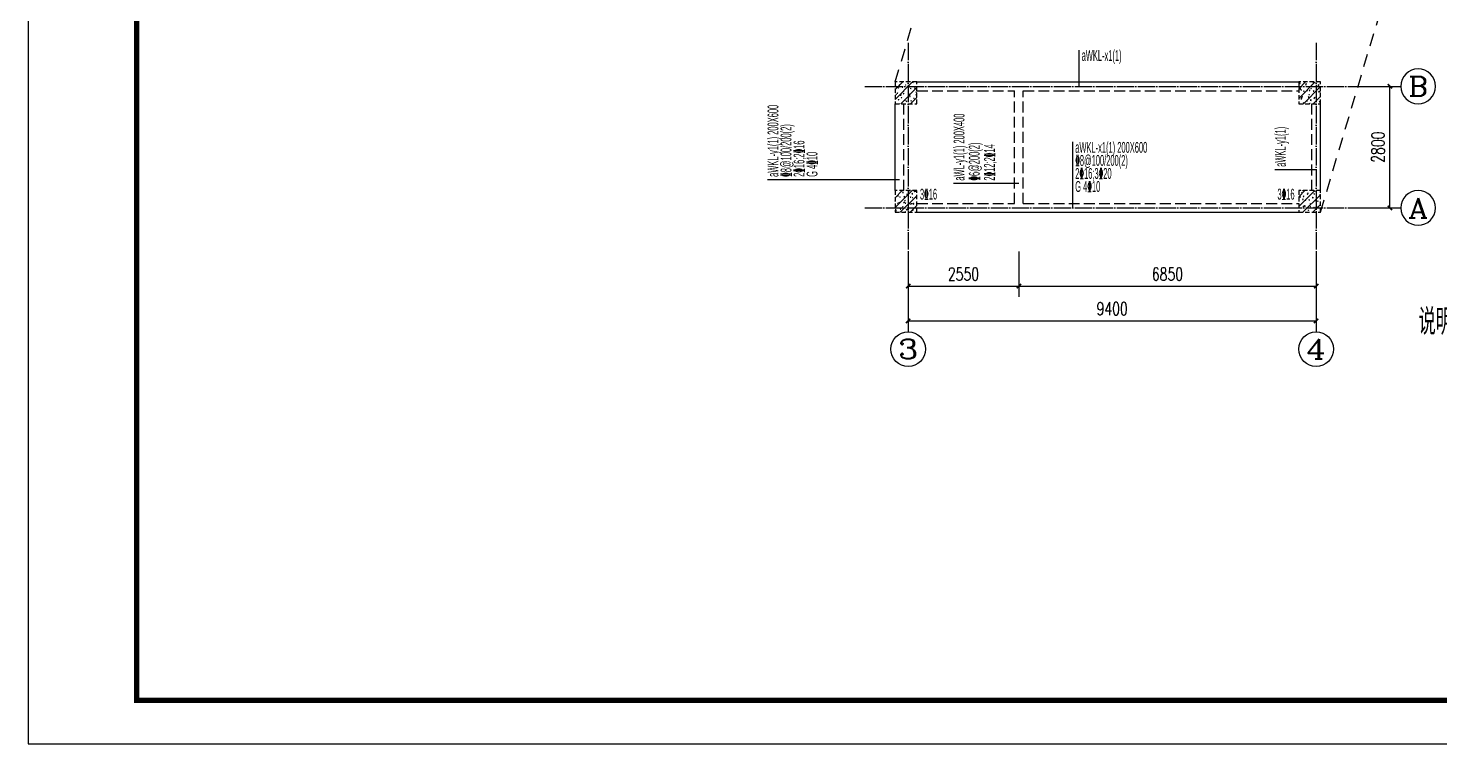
# Model space of a CAD drawing. Extents: x -441005 to 725361, y -182459 to 319313.
# Drawn here: x 284450 to 316974, y 242050 to 258524 of the extents above; entities that cross this region are included whole.
import ezdxf
from ezdxf.enums import TextEntityAlignment as Align

# ---------------------------------------------------------------- set-up
doc = ezdxf.new("R2010")
doc.units = 0
doc.header["$LTSCALE"] = 100
for name, pattern in [('3', [5, 3, -2]), ('DASHED', [0.75, 0.5, -0.25]), ('DASHEDX2', [1.5, 1, -0.5]), ('DOTE', [2.42, 2, -0.2, 0.02, -0.2]), ('HIDDEN', [7, 5, -2])]:
    doc.linetypes.add(name, pattern=pattern)
doc.layers.get('0').update_dxf_attribs({"linetype": 'CONTINUOUS'})
doc.layers.get('Defpoints').update_dxf_attribs({"linetype": 'CONTINUOUS'})
for name, color, linetype in [('AXIS', 3, 'CONTINUOUS'), ('AXIS_TEXT', 7, 'CONTINUOUS'), ('BEAM', 4, 'DASHED'), ('BEAM_CON', 4, 'CONTINUOUS'), ('COLU', 7, 'CONTINUOUS'), ('DOTE', 8, 'DOTE'), ('T模板通用标注', 7, 'CONTINUOUS'), ('图框', 7, 'CONTINUOUS'), ('文字标注', 4, 'CONTINUOUS'), ('梁平法1', 3, 'CONTINUOUS'), ('梁平法2', 8, 'CONTINUOUS')]:
    doc.layers.add(name, color=color, linetype=linetype)
doc.styles.add('_TCH_AXIS', font='COMPLEX', dxfattribs={"bigfont": 'GBCBIG'})
doc.styles.add('_TCH_DIM_T3', font='simplex_.ttf', dxfattribs={"width": 0.705882, "bigfont": 'GBCBIG'})
doc.styles.add('COMPLEX', font='COMPLEX')
doc.styles.add('梁平法', font='xxxxx.shx', dxfattribs={"bigfont": 'dxfs.shx'})
doc.styles.add('说明', font='romans.shx', dxfattribs={"width": 0.7, "bigfont": 'dxfs.shx'})
doc.dimstyles.new('_TCH_ARCH&&100', dxfattribs={"dimtxt": 297.5, "dimasz": 100, "dimexe": 250, "dimexo": 300, "dimgap": 126.25, "dimtad": 1, "dimdec": 0, "dimzin": 0, "dimdsep": 46, "dimtxsty": '_TCH_DIM_T3', "dimblk": 'ARCHTICK', "dimcen": 0.09, "dimclrt": 7, "dimazin": 2, "dimtfac": 1, "dimtdec": 0, "dimtix": 1, "dimtmove": 2, "dimatfit": 3, "dimfxl": 0, "dimtolj": 1, "dimtzin": 0, "dimarcsym": 0})
pattern_1 = [(50, (296325, 5086.9), (143.452037, -12.550427), [15, -165]), (355, (296325, 5086.9), (-27.75027, 150.43843), [12, -132]), (100.4514, (296336.95, 5085.86), (115.70188, 137.88791), [12.74804, -140.22842]), (46.1842, (296325, 5126.9), (213.44821, -33.1038), [22.5, -247.5]), (96.6356, (296342.79, 5124.15), (186.93254, 194.82357), [19.12206, -210.3426]), (351.1842, (296325, 5126.9), (186.93239, 194.82372), [18, -198]), (21, (296345, 5116.9), (119.38141, -80.52378), [15, -165]), (326, (296345, 5116.9), (48.66307, 145.03001), [12, -132]), (71.4514, (296354.95, 5110.2), (168.044526, 64.5061), [12.74804, -140.22842]), (45, (296325, 5086.9), (-113.13708, 113.13708), [])]

# ---------------------------------------------------------------- blocks, each defined once
blk = doc.blocks.new('A2+1_2')
at = {"layer": '图框'}
blk.add_lwpolyline([(0, 0), (89100, 0), (89100, 42000), (0, 42000)], close=True, dxfattribs=at)
at = {"layer": '图框', "const_width": 120}
blk.add_lwpolyline([(2500, 1000), (88100, 1000), (88100, 41000), (2500, 41000)], close=True, dxfattribs=at)
blk = doc.blocks.new('_AXISO')
blk.add_circle((0, 0), 0.5)
at = {"layer": 'AXIS_TEXT', "style": 'COMPLEX', "width": 1.041667}
blk.add_attdef('A', text='', height=0.56, dxfattribs=at).set_placement((-0.25, -0.28), (0.25, -0.28), align=Align.FIT)
blk = doc.blocks.new('_ArchTick')
at = {"color": 0, "linetype": 'ByBlock', "const_width": 0.4}
blk.add_lwpolyline([(-0.5, -0.5), (0.5, 0.5)], dxfattribs=at)
blk = doc.blocks.new('*D2765')
at = {"layer": 'AXIS', "color": 0, "lineweight": -2}
for p, q in [((315125, 257187), (316075, 257187)), ((315825, 254387), (315825, 257187)), ((315125, 254387), (316075, 254387))]:
    blk.add_line(p, q, dxfattribs=at)
at = {"layer": 'Defpoints', "color": 0}
for p in [(315125, 257187), (315825, 257187), (315125, 254387)]:
    blk.add_point(p, dxfattribs=at)
at = {"layer": 'AXIS', "color": 0, "lineweight": -2, "xscale": 100, "yscale": 100, "zscale": 100}
for p, rotation in [((315825, 257187), 90), ((315825, 254387), 270)]:
    blk.add_blockref('_ArchTick', p, dxfattribs=dict(at, rotation=rotation))
at = {"layer": 'AXIS', "color": 7, "insert": (315549, 255787), "char_height": 297.5, "attachment_point": 5, "rotation": 90, "style": '_TCH_DIM_T3'}
blk.add_mtext('\\A1;2800', dxfattribs=at)
blk = doc.blocks.new('*D2766')
at = {"layer": 'AXIS', "color": 0, "lineweight": -2}
for p, q in [((304725, 253387), (304725, 251537)), ((314125, 253387), (314125, 251537)), ((304725, 251787), (314125, 251787))]:
    blk.add_line(p, q, dxfattribs=at)
at = {"layer": 'Defpoints', "color": 0}
for p in [(304725, 253387), (314125, 253387), (314125, 251787)]:
    blk.add_point(p, dxfattribs=at)
at = {"layer": 'AXIS', "color": 0, "lineweight": -2, "xscale": 100, "yscale": 100, "zscale": 100, "rotation": 180}
blk.add_blockref('_ArchTick', (304725, 251787), dxfattribs=at)
at = {"layer": 'AXIS', "color": 0, "lineweight": -2, "xscale": 100, "yscale": 100, "zscale": 100}
blk.add_blockref('_ArchTick', (314125, 251787), dxfattribs=at)
at = {"layer": 'AXIS', "color": 7, "insert": (309425, 252067), "char_height": 297.5, "attachment_point": 5, "style": '_TCH_DIM_T3'}
blk.add_mtext('\\A1;9400', dxfattribs=at)
blk = doc.blocks.new('*D2927')
at = {"layer": 'AXIS', "color": 0, "lineweight": -2}
for p, q in [((304725, 253387), (304725, 252337)), ((307275, 253387), (307275, 252337)), ((304725, 252587), (307275, 252587))]:
    blk.add_line(p, q, dxfattribs=at)
at = {"layer": 'Defpoints', "color": 0}
for p in [(304725, 253387), (307275, 253387), (307275, 252587)]:
    blk.add_point(p, dxfattribs=at)
at = {"layer": 'AXIS', "color": 0, "lineweight": -2, "xscale": 100, "yscale": 100, "zscale": 100, "rotation": 180}
blk.add_blockref('_ArchTick', (304725, 252587), dxfattribs=at)
at = {"layer": 'AXIS', "color": 0, "lineweight": -2, "xscale": 100, "yscale": 100, "zscale": 100}
blk.add_blockref('_ArchTick', (307275, 252587), dxfattribs=at)
at = {"layer": 'AXIS', "color": 7, "insert": (306000, 252863), "char_height": 297.5, "attachment_point": 5, "style": '_TCH_DIM_T3'}
blk.add_mtext('\\A1;2550', dxfattribs=at)
blk = doc.blocks.new('*D2928')
at = {"layer": 'AXIS', "color": 0, "lineweight": -2}
for p, q in [((307275, 253387), (307275, 252337)), ((314125, 253387), (314125, 252337)), ((307275, 252587), (314125, 252587))]:
    blk.add_line(p, q, dxfattribs=at)
at = {"layer": 'Defpoints', "color": 0}
for p in [(307275, 253387), (314125, 253387), (314125, 252587)]:
    blk.add_point(p, dxfattribs=at)
at = {"layer": 'AXIS', "color": 0, "lineweight": -2, "xscale": 100, "yscale": 100, "zscale": 100, "rotation": 180}
blk.add_blockref('_ArchTick', (307275, 252587), dxfattribs=at)
at = {"layer": 'AXIS', "color": 0, "lineweight": -2, "xscale": 100, "yscale": 100, "zscale": 100}
blk.add_blockref('_ArchTick', (314125, 252587), dxfattribs=at)
at = {"layer": 'AXIS', "color": 7, "insert": (310700, 252863), "char_height": 297.5, "attachment_point": 5, "style": '_TCH_DIM_T3'}
blk.add_mtext('\\A1;6850', dxfattribs=at)

msp = doc.modelspace()

# ---------------------------------------------------------------- hatches: boundary and pattern name
at = {"layer": 'COLU'}
h = msp.add_hatch(dxfattribs=at)
h.set_pattern_fill('ARMOREDW', color=251, scale=20, style=0)
h.set_pattern_definition(pattern_1)
h.paths.add_polyline_path([(304925, 256786.9), (304925, 257286.9), (304425, 257286.9), (304425, 256786.9)])
h = msp.add_hatch(dxfattribs=at)
h.set_pattern_fill('ARMOREDW', color=251, scale=20, style=0)
h.set_pattern_definition(pattern_1)
h.paths.add_polyline_path([(314225, 256786.9), (314225, 257286.9), (313725, 257286.9), (313725, 256786.9)])
h = msp.add_hatch(dxfattribs=at)
h.set_pattern_fill('ARMOREDW', color=251, scale=20, style=0)
h.set_pattern_definition(pattern_1)
h.paths.add_polyline_path([(304925, 254286.9), (304925, 254786.9), (304425, 254786.9), (304425, 254286.9)])
h = msp.add_hatch(dxfattribs=at)
h.set_pattern_fill('ARMOREDW', color=251, scale=20, style=0)
h.set_pattern_definition(pattern_1)
h.paths.add_polyline_path([(314225, 254286.9), (314225, 254786.9), (313725, 254786.9), (313725, 254286.9)])

# ---------------------------------------------------------------- linework, layer by layer
at = {"layer": 'AXIS'}
for p, q in [((315125, 257186.9), (316075, 257186.9)), ((315125, 254386.9), (316075, 254386.9)), ((304725, 253386.9), (304725, 251536.9)), ((314125, 253386.9), (314125, 251536.9))]:
    msp.add_line(p, q, dxfattribs=at)
at = {"layer": 'BEAM', "linetype": 'HIDDEN', "ltscale": 0.5}
for p, q in [((304925, 257086.9), (307175, 257086.9)), ((307175, 254486.9), (307175, 257086.9)), ((307375, 257086.9), (313725, 257086.9)), ((307375, 254486.9), (307375, 257086.9)), ((304625, 254786.9), (304625, 256786.9)), ((314025, 254786.9), (314025, 256786.9)), ((304925, 254486.9), (307175, 254486.9)), ((307375, 254486.9), (313725, 254486.9))]:
    msp.add_line(p, q, dxfattribs=at)
at = {"layer": 'BEAM_CON'}
for p, q in [((304925, 257286.9), (313725, 257286.9)), ((304425, 254786.9), (304425, 256786.9)), ((314225, 254786.9), (314225, 256786.9)), ((304925, 254286.9), (313725, 254286.9))]:
    msp.add_line(p, q, dxfattribs=at)
at = {"layer": 'COLU', "linetype": 'DASHEDX2'}
for points in [[(304925, 256786.9), (304925, 257286.9), (304425, 257286.9), (304425, 256786.9)], [(314225, 256786.9), (314225, 257286.9), (313725, 257286.9), (313725, 256786.9)], [(304925, 254286.9), (304925, 254786.9), (304425, 254786.9), (304425, 254286.9)], [(314225, 254286.9), (314225, 254786.9), (313725, 254786.9), (313725, 254286.9)]]:
    msp.add_lwpolyline(points, close=True, dxfattribs=at)
at = {"layer": 'DOTE', "ltscale": 2}
for p, q in [((304725, 258186.9), (304725, 253386.9)), ((314125, 258186.9), (314125, 253386.9)), ((303725, 257186.9), (315125, 257186.9)), ((303725, 254386.9), (315125, 254386.9))]:
    msp.add_line(p, q, dxfattribs=at)
at = {"layer": 'T模板通用标注', "linetype": '3'}
for p, q in [((304425, 257286.9), (307150, 266411.9)), ((314225, 254286.9), (316950, 263411.9))]:
    msp.add_line(p, q, dxfattribs=at)
at = {"layer": '梁平法1'}
for p, q in [((308659.4, 258023.6), (308659.4, 257186.9)), ((308511.7, 255906.7), (308511.7, 254386.9))]:
    msp.add_line(p, q, dxfattribs=at)
at = {"layer": '梁平法2', "color": 6}
for p, q in [((301485.3, 255039.8), (304525, 255039.8)), ((313173.3, 255273.7), (314125, 255273.7)), ((305770.2, 254954.8), (307275, 254954.8))]:
    msp.add_line(p, q, dxfattribs=at)

# ---------------------------------------------------------------- block references
msp.add_blockref('A2+1_2', (284450, 242050))
at = {"layer": 'AXIS'}
ref = msp.add_blockref('_AXISO', (316475, 257186.9), dxfattribs=dict(at, xscale=-800, yscale=800, zscale=800))
ref.add_attrib('A', 'B', dxfattribs={"layer": 'AXIS_TEXT', "height": 452.5, "style": '_TCH_AXIS', "width": 1.235294}).set_placement((316248.7, 256960.6), (316701.3, 256960.6), align=Align.FIT)
ref = msp.add_blockref('_AXISO', (316475, 254386.9), dxfattribs=dict(at, xscale=-800, yscale=800, zscale=800))
ref.add_attrib('A', 'A', dxfattribs={"layer": 'AXIS_TEXT', "height": 452.5, "style": '_TCH_AXIS', "width": 1.166667}).set_placement((316248.7, 254160.6), (316701.3, 254160.6), align=Align.FIT)
ref = msp.add_blockref('_AXISO', (304725, 251136.9), dxfattribs=dict(at, xscale=800, yscale=800, zscale=800))
ref.add_attrib('A', '3', dxfattribs={"layer": 'AXIS_TEXT', "height": 452.5, "style": '_TCH_AXIS', "width": 1.5}).set_placement((304498.7, 250910.6), (304951.3, 250910.6), align=Align.FIT)
ref = msp.add_blockref('_AXISO', (314125, 251136.9), dxfattribs=dict(at, xscale=800, yscale=800, zscale=800))
ref.add_attrib('A', '4', dxfattribs={"layer": 'AXIS_TEXT', "height": 452.5, "style": '_TCH_AXIS', "width": 1.3125}).set_placement((313898.7, 250910.6), (314351.3, 250910.6), align=Align.FIT)

# ---------------------------------------------------------------- texts
at = {"layer": '文字标注', "style": '说明', "width": 0.7}
msp.add_text('说明:', height=600, dxfattribs=at).set_placement((316482.2, 251466.9))
at = {"layer": '梁平法1', "style": '梁平法', "width": 0.5}
for s, p in [('aWKL-x1(1)', (308721.9, 257773.6)), ('aWKL-x1(1) 200X600', (308574.2, 255656.7)), ('%%1328@100/200(2)', (308574.2, 255356.7)), ('2%%13216;3%%13220', (308574.2, 255056.7)), ('G 4%%13210', (308574.2, 254756.7)), ('3%%13216', (304996.7, 254579.7))]:
    msp.add_text(s, height=250, dxfattribs=at).set_placement(p)
msp.add_text('3%%13216', height=250, dxfattribs=at).set_placement((313628.3, 254579.7), align=Align.RIGHT)
at = {"layer": '梁平法2', "color": 6, "style": '梁平法', "width": 0.5}
for s, p in [('aWKL-y1(1) 200X600', (301735.3, 255102.3)), ('aWL-y1(1) 200X400', (306022.8, 255015.4)), ('%%1328@100/200(2)', (302035.3, 255102.3)), ('aWKL-y1(1)', (313425.9, 255334.3)), ('2%%13216;2%%13216', (302335.3, 255102.3)), ('G 4%%13210', (302635.3, 255102.3)), ('%%1326@200(2)', (306372.8, 255015.4)), ('2%%13212;2%%13214', (306722.8, 255015.4))]:
    msp.add_text(s, height=250, rotation=90, dxfattribs=at).set_placement(p)

# ---------------------------------------------------------------- dimensions: what is measured, and where the dimension line sits
at = {"layer": 'AXIS'}
for p1, p2, distance, picture, middle in [((315125, 254386.9), (315125, 257186.9), -700, '*D2765', (315548.6, 255786.9)), ((304725, 253386.9), (314125, 253386.9), -1600, '*D2766', (309425, 252066.7)), ((304725, 253386.9), (307275, 253386.9), -800, '*D2927', (306000, 252863.3)), ((307275, 253386.9), (314125, 253386.9), -800, '*D2928', (310700, 252863.3))]:
    dim = msp.add_aligned_dim(p1=p1, p2=p2, distance=distance, dimstyle='_TCH_ARCH&&100', override={"dimexo": 0}, dxfattribs=at)
    dim.commit()
    dim.dimension.update_dxf_attribs({"geometry": picture, "text_midpoint": middle})

doc.saveas('drawing.dxf')
